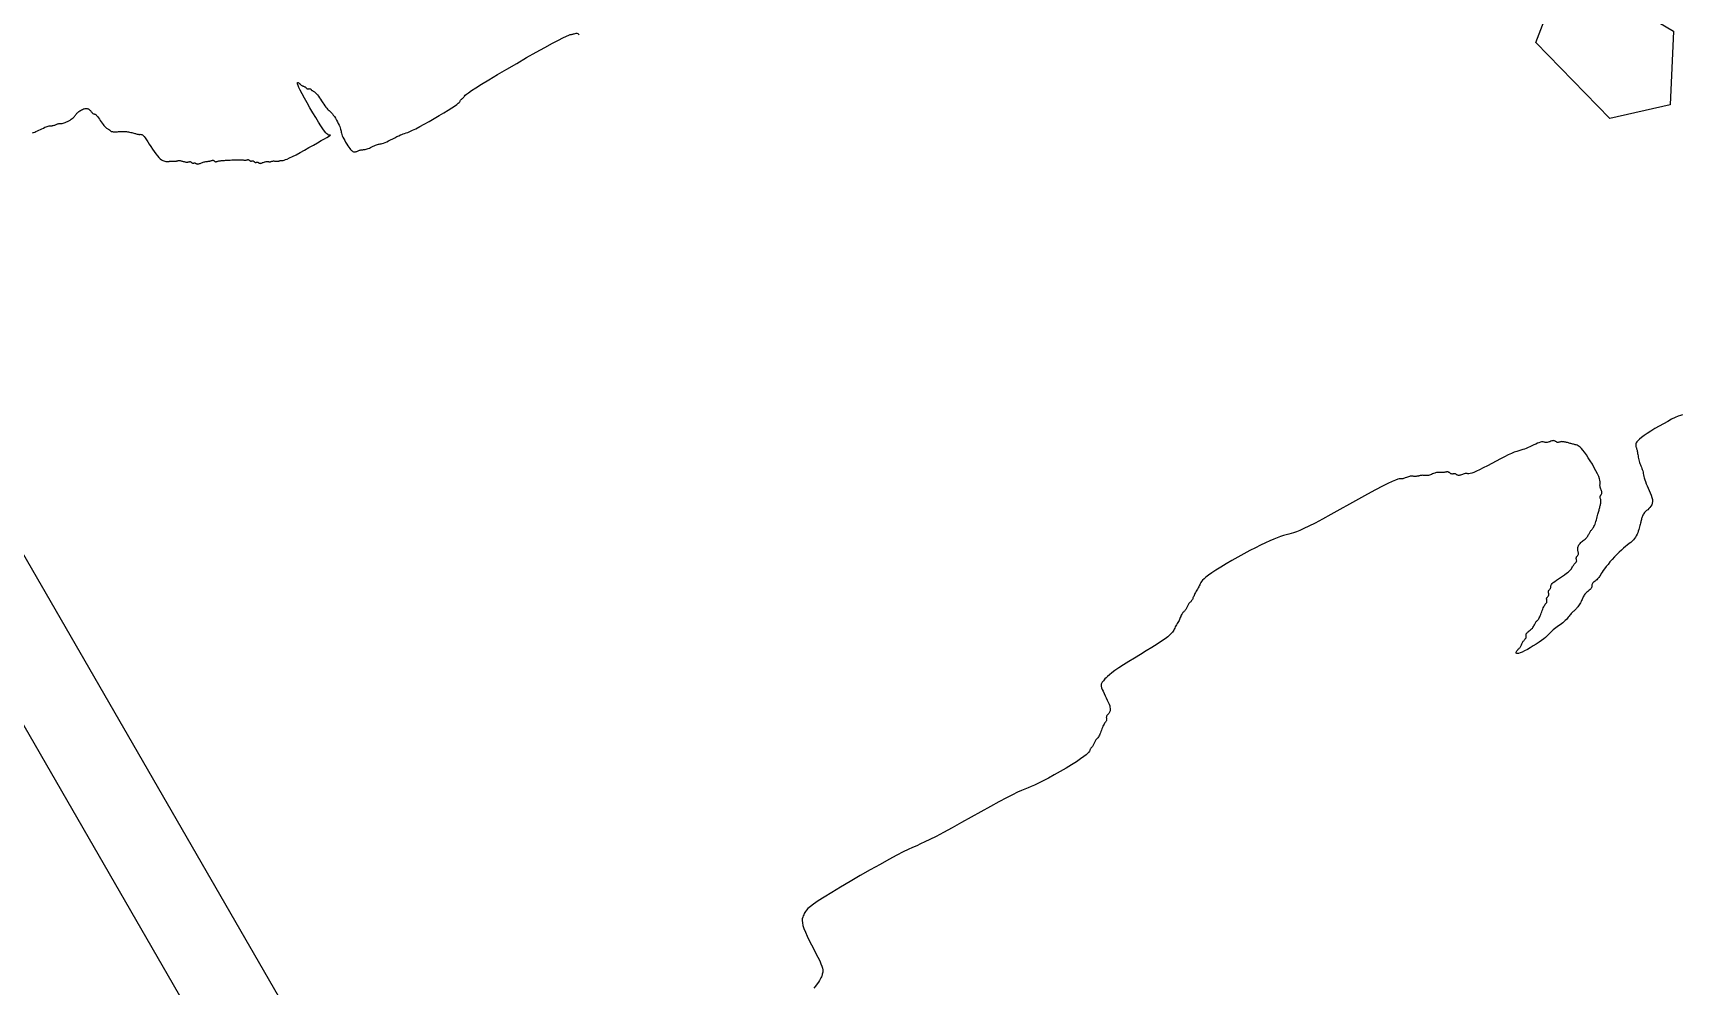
# Model space of a CAD drawing. Header units: metres. Extents: x 99558 to 100592, y 49739 to 50255.
# Drawn here: x 100016.514 to 100018.446, y 50076.11 to 50077.227 of the extents above; entities that cross this region are included whole.
import ezdxf

# ---------------------------------------------------------------- set-up
doc = ezdxf.new("R2010")
doc.units = ezdxf.units.M
doc.header["$MEASUREMENT"] = 0
doc.layers.add('Vegetation', color=100, linetype='Continuous')
doc.layers.add('Walkway', color=96, linetype='Continuous')

# ---------------------------------------------------------------- blocks, each defined once
blk = doc.blocks.new('TREE-01')
for points in [[(33.26, 72.01), (33.1, 72.05), (32.9, 72.08), (32.65, 72.11), (32.35, 72.13), (32, 72.14), (31.63, 72.15), (31.25, 72.16), (30.86, 72.15), (30.49, 72.14), (30.15, 72.13), (29.85, 72.11), (29.6, 72.08), (29.4, 72.05), (29.25, 72.01), (29.13, 71.97), (29.04, 71.92), (28.98, 71.87), (28.94, 71.82), (28.91, 71.77), (28.89, 71.72), (28.87, 71.67), (28.86, 71.62), (28.85, 71.57), (28.83, 71.51), (28.82, 71.45), (28.8, 71.38), (28.78, 71.31), (28.75, 71.23), (28.72, 71.15), (28.68, 71.06), (28.65, 70.97), (28.61, 70.87), (28.57, 70.77), (28.54, 70.67), (28.51, 70.57), (28.49, 70.47), (28.47, 70.37), (28.46, 70.27), (28.45, 70.17), (28.43, 70.07), (28.42, 69.97), (28.4, 69.87), (28.38, 69.77), (28.35, 69.67), (28.32, 69.57), (28.28, 69.46), (28.25, 69.35), (28.21, 69.23), (28.17, 69.09), (28.14, 68.94), (28.11, 68.77), (28.09, 68.59), (28.07, 68.4), (28.05, 68.19), (28.03, 67.99), (28, 67.8), (27.96, 67.61), (27.91, 67.45), (27.85, 67.31), (27.76, 67.2), (27.66, 67.11), (27.55, 67.05), (27.44, 67.01), (27.32, 66.98), (27.2, 66.95), (27.08, 66.93), (26.98, 66.91), (26.88, 66.88), (26.8, 66.85), (26.73, 66.81), (26.66, 66.77), (26.6, 66.72), (26.55, 66.67), (26.49, 66.63), (26.44, 66.58), (26.39, 66.53), (26.34, 66.47), (26.29, 66.42), (26.24, 66.37), (26.18, 66.31), (26.12, 66.25), (26.05, 66.18), (25.98, 66.11), (25.9, 66.03), (25.81, 65.95), (25.72, 65.87), (25.63, 65.78), (25.52, 65.7), (25.41, 65.63), (25.3, 65.56), (25.18, 65.51), (25.05, 65.46), (24.91, 65.43), (24.77, 65.4), (24.61, 65.38), (24.44, 65.35), (24.26, 65.32), (24.06, 65.29), (23.84, 65.24), (23.61, 65.19), (23.36, 65.12), (23.11, 65.05), (22.86, 64.97), (22.61, 64.89), (22.38, 64.8), (22.16, 64.72), (21.98, 64.64), (21.82, 64.57), (21.68, 64.51), (21.57, 64.45), (21.48, 64.39), (21.39, 64.35), (21.32, 64.31), (21.25, 64.27), (21.17, 64.24), (21.1, 64.22), (21.02, 64.2), (20.93, 64.19), (20.85, 64.18), (20.77, 64.16), (20.7, 64.15), (20.63, 64.13), (20.57, 64.11), (20.53, 64.08), (20.5, 64.05), (20.47, 64.01), (20.44, 63.98), (20.42, 63.94), (20.39, 63.9), (20.35, 63.87), (20.31, 63.84), (20.25, 63.82), (20.19, 63.8), (20.11, 63.79), (20.03, 63.78), (19.95, 63.76), (19.87, 63.75), (19.79, 63.73), (19.71, 63.71), (19.64, 63.68), (19.57, 63.65), (19.5, 63.61), (19.44, 63.57), (19.38, 63.52), (19.31, 63.48), (19.25, 63.43), (19.17, 63.38), (19.1, 63.33), (19.01, 63.28), (18.93, 63.23), (18.84, 63.18), (18.75, 63.14), (18.67, 63.1), (18.58, 63.07), (18.51, 63.04), (18.43, 63.02), (18.37, 63), (18.3, 62.99), (18.24, 62.98), (18.18, 62.96), (18.11, 62.95), (18.05, 62.93), (17.97, 62.91), (17.89, 62.88), (17.81, 62.85), (17.72, 62.81), (17.62, 62.78), (17.52, 62.74), (17.41, 62.7), (17.29, 62.67), (17.17, 62.64), (17.04, 62.62), (16.91, 62.6), (16.78, 62.59), (16.64, 62.58), (16.5, 62.56), (16.37, 62.55), (16.23, 62.53), (16.11, 62.51), (15.98, 62.48), (15.86, 62.45), (15.74, 62.41), (15.61, 62.38), (15.46, 62.34), (15.3, 62.3), (15.12, 62.27), (14.9, 62.24), (14.67, 62.22), (14.41, 62.21), (14.13, 62.2), (13.86, 62.19), (13.6, 62.2), (13.36, 62.21), (13.14, 62.22), (12.97, 62.24), (12.84, 62.27), (12.76, 62.3), (12.72, 62.34), (12.7, 62.38), (12.72, 62.41), (12.75, 62.45), (12.79, 62.48), (12.84, 62.51), (12.89, 62.53), (12.94, 62.55), (12.99, 62.56), (13.04, 62.58), (13.09, 62.59), (13.14, 62.6), (13.19, 62.62), (13.24, 62.64), (13.29, 62.67), (13.34, 62.7), (13.39, 62.74), (13.44, 62.78), (13.49, 62.81), (13.54, 62.85), (13.59, 62.88), (13.64, 62.91), (13.69, 62.93), (13.74, 62.95), (13.78, 62.96), (13.83, 62.98), (13.87, 62.99), (13.91, 63), (13.94, 63.02), (13.97, 63.04), (13.99, 63.07), (14.01, 63.1), (14.03, 63.14), (14.05, 63.18), (14.07, 63.21), (14.09, 63.25), (14.13, 63.28), (14.17, 63.31), (14.23, 63.33), (14.29, 63.35), (14.37, 63.36), (14.45, 63.38), (14.53, 63.39), (14.61, 63.4), (14.69, 63.42), (14.77, 63.44), (14.84, 63.47), (14.91, 63.5), (14.97, 63.54), (15.03, 63.58), (15.08, 63.61), (15.14, 63.65), (15.19, 63.68), (15.24, 63.71), (15.29, 63.73), (15.34, 63.75), (15.39, 63.77), (15.45, 63.78), (15.5, 63.81), (15.57, 63.83), (15.63, 63.87), (15.71, 63.91), (15.78, 63.97), (15.87, 64.03), (15.95, 64.1), (16.04, 64.18), (16.13, 64.25), (16.21, 64.32), (16.29, 64.39), (16.37, 64.44), (16.44, 64.49), (16.51, 64.52), (16.57, 64.55), (16.62, 64.57), (16.67, 64.59), (16.71, 64.6), (16.74, 64.62), (16.77, 64.64), (16.79, 64.67), (16.81, 64.7), (16.83, 64.74), (16.84, 64.78), (16.85, 64.81), (16.87, 64.85), (16.88, 64.88), (16.91, 64.91), (16.93, 64.93), (16.97, 64.95), (17, 64.96), (17.04, 64.98), (17.08, 64.99), (17.11, 65), (17.14, 65.02), (17.17, 65.04), (17.19, 65.07), (17.21, 65.1), (17.23, 65.14), (17.24, 65.18), (17.25, 65.21), (17.27, 65.25), (17.28, 65.28), (17.31, 65.31), (17.33, 65.33), (17.37, 65.35), (17.4, 65.36), (17.44, 65.38), (17.48, 65.39), (17.51, 65.4), (17.55, 65.42), (17.57, 65.44), (17.6, 65.47), (17.62, 65.5), (17.64, 65.54), (17.67, 65.58), (17.72, 65.61), (17.78, 65.65), (17.86, 65.68), (17.97, 65.71), (18.11, 65.73), (18.28, 65.75), (18.46, 65.76), (18.65, 65.78), (18.84, 65.79), (19.03, 65.8), (19.21, 65.82), (19.37, 65.84), (19.51, 65.87), (19.63, 65.9), (19.73, 65.94), (19.81, 65.98), (19.88, 66.01), (19.94, 66.05), (19.99, 66.08), (20.04, 66.11), (20.09, 66.13), (20.14, 66.15), (20.19, 66.16), (20.23, 66.18), (20.27, 66.19), (20.31, 66.2), (20.35, 66.22), (20.37, 66.24), (20.4, 66.27), (20.41, 66.3), (20.43, 66.34), (20.44, 66.38), (20.45, 66.41), (20.47, 66.45), (20.49, 66.48), (20.51, 66.51), (20.54, 66.53), (20.57, 66.55), (20.6, 66.56), (20.64, 66.58), (20.68, 66.59), (20.71, 66.6), (20.75, 66.62), (20.77, 66.64), (20.8, 66.67), (20.81, 66.7), (20.83, 66.74), (20.84, 66.78), (20.85, 66.83), (20.87, 66.88), (20.89, 66.93), (20.91, 66.98), (20.94, 67.03), (20.97, 67.07), (21.01, 67.12), (21.06, 67.17), (21.11, 67.21), (21.17, 67.25), (21.24, 67.28), (21.31, 67.31), (21.39, 67.33), (21.47, 67.35), (21.55, 67.36), (21.64, 67.38), (21.73, 67.39), (21.81, 67.4), (21.9, 67.42), (21.98, 67.44), (22.05, 67.47), (22.11, 67.5), (22.18, 67.54), (22.23, 67.57), (22.29, 67.61), (22.34, 67.65), (22.39, 67.68), (22.44, 67.71), (22.49, 67.73), (22.54, 67.75), (22.6, 67.77), (22.65, 67.78), (22.71, 67.8), (22.77, 67.83), (22.84, 67.86), (22.91, 67.91), (22.99, 67.96), (23.07, 68.03), (23.16, 68.1), (23.24, 68.18), (23.33, 68.27), (23.42, 68.35), (23.5, 68.43), (23.58, 68.51), (23.65, 68.58), (23.71, 68.65), (23.78, 68.71), (23.83, 68.77), (23.89, 68.82), (23.94, 68.87), (23.99, 68.92), (24.04, 68.97), (24.09, 69.02), (24.14, 69.07), (24.19, 69.12), (24.23, 69.17), (24.28, 69.22), (24.32, 69.27), (24.35, 69.32), (24.38, 69.37), (24.4, 69.42), (24.42, 69.47), (24.43, 69.52), (24.44, 69.57), (24.46, 69.61), (24.47, 69.65), (24.49, 69.68), (24.51, 69.71), (24.54, 69.73), (24.57, 69.75), (24.61, 69.77), (24.64, 69.78), (24.68, 69.8), (24.72, 69.83), (24.75, 69.86), (24.78, 69.91), (24.8, 69.96), (24.82, 70.03), (24.83, 70.1), (24.84, 70.17), (24.86, 70.25), (24.87, 70.32), (24.89, 70.39), (24.91, 70.44), (24.94, 70.49), (24.97, 70.53), (25.01, 70.57), (25.04, 70.62), (25.08, 70.7), (25.12, 70.8), (25.15, 70.93), (25.18, 71.11), (25.2, 71.33), (25.21, 71.59), (25.22, 71.88), (25.23, 72.18), (25.22, 72.49), (25.21, 72.78), (25.2, 73.06), (25.18, 73.31), (25.15, 73.51), (25.12, 73.68), (25.08, 73.81), (25.04, 73.91), (24.99, 74), (24.94, 74.07), (24.89, 74.12), (24.84, 74.17), (24.79, 74.22), (24.74, 74.27), (24.69, 74.32), (24.64, 74.37), (24.59, 74.42), (24.54, 74.47), (24.49, 74.52), (24.44, 74.57), (24.39, 74.62), (24.34, 74.67), (24.29, 74.72), (24.24, 74.76), (24.19, 74.81), (24.14, 74.84), (24.09, 74.88), (24.04, 74.91), (23.99, 74.93), (23.94, 74.95), (23.9, 74.96), (23.85, 74.97), (23.81, 74.99), (23.77, 75), (23.74, 75.02), (23.71, 75.04), (23.69, 75.07), (23.67, 75.1), (23.65, 75.14), (23.63, 75.17), (23.61, 75.21), (23.59, 75.25), (23.55, 75.28), (23.51, 75.31), (23.45, 75.33), (23.39, 75.35), (23.32, 75.36), (23.24, 75.37), (23.17, 75.39), (23.1, 75.4), (23.03, 75.42), (22.98, 75.44), (22.93, 75.47), (22.89, 75.5), (22.86, 75.54), (22.83, 75.57), (22.78, 75.61), (22.73, 75.65), (22.66, 75.68), (22.58, 75.71), (22.46, 75.73), (22.33, 75.75), (22.18, 75.76), (22.03, 75.77), (21.86, 75.79), (21.69, 75.8), (21.53, 75.82), (21.37, 75.84), (21.23, 75.87), (21.09, 75.9), (20.95, 75.94), (20.79, 75.97), (20.62, 76.01), (20.42, 76.05), (20.18, 76.08), (19.91, 76.11), (19.58, 76.13), (19.23, 76.15), (18.85, 76.16), (18.46, 76.17), (18.07, 76.19), (17.71, 76.2), (17.39, 76.22), (17.11, 76.24), (16.89, 76.27), (16.72, 76.3), (16.59, 76.33), (16.51, 76.37), (16.44, 76.41), (16.39, 76.45), (16.35, 76.48), (16.31, 76.51), (16.25, 76.53), (16.18, 76.55), (16.11, 76.56), (16.04, 76.57), (15.96, 76.58), (15.89, 76.6), (15.83, 76.62), (15.77, 76.64), (15.73, 76.67), (15.69, 76.7), (15.67, 76.73), (15.65, 76.77), (15.63, 76.81), (15.61, 76.84), (15.59, 76.88), (15.57, 76.91), (15.54, 76.93), (15.51, 76.94), (15.48, 76.96), (15.44, 76.97), (15.4, 76.98), (15.37, 77), (15.33, 77.02), (15.31, 77.04), (15.28, 77.07), (15.27, 77.1), (15.25, 77.13), (15.24, 77.17), (15.23, 77.21), (15.21, 77.24), (15.19, 77.28), (15.17, 77.31), (15.14, 77.33), (15.11, 77.34), (15.07, 77.36), (15.03, 77.37), (14.98, 77.38), (14.94, 77.4), (14.89, 77.42), (14.84, 77.44), (14.79, 77.47), (14.74, 77.5), (14.68, 77.53), (14.63, 77.57), (14.57, 77.61), (14.51, 77.64), (14.44, 77.68), (14.37, 77.71), (14.29, 77.73), (14.21, 77.74), (14.12, 77.76), (14.04, 77.77), (13.95, 77.78), (13.86, 77.8), (13.78, 77.82), (13.7, 77.84), (13.63, 77.87), (13.57, 77.9), (13.5, 77.93), (13.45, 77.97), (13.39, 78.01), (13.34, 78.04), (13.29, 78.08), (13.24, 78.1), (13.19, 78.13), (13.14, 78.14), (13.09, 78.16), (13.04, 78.17), (12.99, 78.18), (12.94, 78.2), (12.89, 78.22), (12.84, 78.24), (12.79, 78.27), (12.74, 78.3), (12.68, 78.33), (12.63, 78.37), (12.57, 78.41), (12.51, 78.44), (12.44, 78.48), (12.37, 78.5), (12.29, 78.53), (12.21, 78.54), (12.13, 78.56), (12.04, 78.57), (11.97, 78.58), (11.89, 78.6), (11.83, 78.62), (11.77, 78.64), (11.72, 78.67), (11.67, 78.7), (11.59, 78.73), (11.47, 78.77), (11.29, 78.81), (11.02, 78.84), (10.65, 78.88), (10.17, 78.9), (9.56, 78.93), (8.84, 78.94), (8.05, 78.96), (7.22, 78.97), (6.38, 78.98), (5.57, 79), (4.82, 79.02), (4.17, 79.04), (3.62, 79.07), (3.19, 79.1), (2.84, 79.14), (2.56, 79.18), (2.34, 79.22), (2.14, 79.27), (1.96, 79.32), (1.76, 79.37), (1.55, 79.42), (1.31, 79.47), (1.04, 79.52), (0.74, 79.56), (0.4, 79.6), (0.03, 79.64), (-0.38, 79.68), (-0.84, 79.7), (-1.33, 79.73), (-1.86, 79.74), (-2.39, 79.75), (-2.93, 79.75), (-3.45, 79.75), (-3.94, 79.74), (-4.39, 79.73), (-4.77, 79.7), (-5.09, 79.68), (-5.34, 79.64), (-5.53, 79.6), (-5.68, 79.56), (-5.8, 79.52), (-5.89, 79.47), (-5.97, 79.42), (-6.04, 79.37), (-6.12, 79.32), (-6.2, 79.27), (-6.29, 79.22), (-6.37, 79.17), (-6.46, 79.12), (-6.55, 79.07), (-6.63, 79.02), (-6.71, 78.97), (-6.78, 78.92), (-6.85, 78.87), (-6.91, 78.82), (-6.97, 78.78), (-7.02, 78.74), (-7.07, 78.7), (-7.12, 78.67), (-7.17, 78.64), (-7.22, 78.62), (-7.27, 78.6), (-7.32, 78.58), (-7.37, 78.57), (-7.42, 78.56), (-7.47, 78.54), (-7.52, 78.53), (-7.57, 78.5), (-7.62, 78.48), (-7.67, 78.44), (-7.72, 78.41), (-7.77, 78.37), (-7.82, 78.33), (-7.87, 78.3), (-7.92, 78.27), (-7.97, 78.24), (-8.02, 78.22), (-8.07, 78.2), (-8.12, 78.18), (-8.17, 78.17), (-8.22, 78.16), (-8.27, 78.14), (-8.32, 78.13), (-8.37, 78.1), (-8.42, 78.08), (-8.48, 78.04), (-8.53, 78.01), (-8.58, 77.96), (-8.64, 77.92), (-8.7, 77.87), (-8.77, 77.82), (-8.84, 77.77), (-8.92, 77.72), (-9, 77.67), (-9.09, 77.62), (-9.17, 77.57), (-9.26, 77.52), (-9.35, 77.47), (-9.43, 77.42), (-9.51, 77.37), (-9.58, 77.32), (-9.66, 77.27), (-9.75, 77.23), (-9.88, 77.18), (-10.03, 77.14), (-10.24, 77.1), (-10.51, 77.07), (-10.84, 77.04), (-11.26, 77.02), (-11.73, 77), (-12.25, 76.98), (-12.79, 76.97), (-13.33, 76.96), (-13.85, 76.94), (-14.34, 76.93), (-14.78, 76.91), (-15.14, 76.88), (-15.44, 76.84), (-15.68, 76.81), (-15.87, 76.77), (-16.02, 76.73), (-16.14, 76.7), (-16.23, 76.67), (-16.31, 76.64), (-16.38, 76.62), (-16.45, 76.6), (-16.51, 76.57), (-16.56, 76.54), (-16.61, 76.49), (-16.65, 76.43), (-16.68, 76.35), (-16.71, 76.24), (-16.73, 76.1), (-16.75, 75.94), (-16.77, 75.76), (-16.78, 75.56), (-16.79, 75.37), (-16.81, 75.18), (-16.82, 75), (-16.85, 74.84), (-16.87, 74.7), (-16.91, 74.59), (-16.95, 74.49), (-16.99, 74.41), (-17.03, 74.35), (-17.08, 74.31), (-17.13, 74.27), (-17.18, 74.24), (-17.23, 74.22), (-17.28, 74.2), (-17.33, 74.19), (-17.37, 74.17), (-17.41, 74.16), (-17.45, 74.15), (-17.48, 74.13), (-17.51, 74.11), (-17.53, 74.08), (-17.55, 74.05), (-17.57, 74.01), (-17.58, 73.97), (-17.59, 73.94), (-17.61, 73.9), (-17.62, 73.87), (-17.65, 73.84), (-17.67, 73.82), (-17.71, 73.8), (-17.75, 73.78), (-17.8, 73.76), (-17.85, 73.74), (-17.91, 73.72), (-17.97, 73.68), (-18.05, 73.64), (-18.12, 73.58), (-18.21, 73.52), (-18.29, 73.45), (-18.38, 73.37), (-18.47, 73.3), (-18.55, 73.23), (-18.64, 73.16), (-18.71, 73.11), (-18.79, 73.06), (-18.85, 73.03), (-18.91, 73), (-18.97, 72.98), (-19.03, 72.96), (-19.08, 72.95), (-19.13, 72.93), (-19.18, 72.91), (-19.23, 72.88), (-19.28, 72.85), (-19.33, 72.81), (-19.38, 72.77), (-19.43, 72.74), (-19.48, 72.7), (-19.53, 72.67), (-19.58, 72.64), (-19.63, 72.62), (-19.68, 72.6), (-19.73, 72.59), (-19.77, 72.57), (-19.81, 72.56), (-19.85, 72.55), (-19.89, 72.53), (-19.91, 72.51), (-19.94, 72.48), (-19.97, 72.45), (-20.01, 72.41), (-20.09, 72.37), (-20.21, 72.34), (-20.37, 72.3), (-20.61, 72.27), (-20.91, 72.24), (-21.31, 72.22), (-21.76, 72.2), (-22.26, 72.19), (-22.79, 72.19), (-23.32, 72.19), (-23.83, 72.2), (-24.3, 72.22), (-24.72, 72.24), (-25.06, 72.27), (-25.34, 72.3), (-25.6, 72.34), (-25.86, 72.37), (-26.15, 72.41), (-26.49, 72.45), (-26.92, 72.48), (-27.45, 72.51), (-28.11, 72.53), (-28.88, 72.55), (-29.72, 72.56), (-30.59, 72.57), (-31.46, 72.59), (-32.29, 72.6), (-33.06, 72.62), (-33.72, 72.64), (-34.26, 72.67), (-34.69, 72.7), (-35.06, 72.74), (-35.4, 72.77), (-35.74, 72.81), (-36.11, 72.85), (-36.56, 72.88), (-37.12, 72.91), (-37.81, 72.93), (-38.61, 72.94), (-39.48, 72.95), (-40.39, 72.96), (-41.3, 72.95), (-42.17, 72.94), (-42.97, 72.93), (-43.66, 72.91), (-44.22, 72.88), (-44.65, 72.85), (-44.97, 72.81), (-45.21, 72.77), (-45.38, 72.72), (-45.5, 72.67), (-45.59, 72.62), (-45.66, 72.57), (-45.74, 72.52), (-45.82, 72.46), (-45.9, 72.39), (-45.99, 72.3), (-46.07, 72.18), (-46.14, 72.02), (-46.21, 71.82), (-46.26, 71.57), (-46.31, 71.27), (-46.34, 70.93), (-46.37, 70.56), (-46.39, 70.17), (-46.4, 69.79), (-46.42, 69.42), (-46.44, 69.08), (-46.46, 68.77), (-46.49, 68.53), (-46.52, 68.33), (-46.56, 68.17), (-46.6, 68.05), (-46.65, 67.96), (-46.7, 67.88), (-46.75, 67.83), (-46.8, 67.77), (-46.85, 67.72), (-46.9, 67.67), (-46.96, 67.62), (-47.04, 67.57), (-47.13, 67.51), (-47.24, 67.45), (-47.37, 67.38), (-47.53, 67.31), (-47.72, 67.23), (-47.93, 67.15)], [(-55.99, -46.46), (-55.87, -46.49), (-55.73, -46.52), (-55.57, -46.54), (-55.39, -46.56), (-55.2, -46.58), (-55, -46.59), (-54.8, -46.6), (-54.61, -46.62), (-54.43, -46.63), (-54.27, -46.66), (-54.13, -46.68), (-54.01, -46.72), (-53.91, -46.75), (-53.82, -46.79), (-53.75, -46.83), (-53.68, -46.86), (-53.6, -46.89), (-53.53, -46.92), (-53.45, -46.94), (-53.37, -46.96), (-53.29, -46.98), (-53.2, -46.99), (-53.11, -47), (-53.03, -47.02), (-52.94, -47.03), (-52.87, -47.06), (-52.79, -47.08), (-52.72, -47.12), (-52.65, -47.15), (-52.58, -47.19), (-52.5, -47.23), (-52.42, -47.26), (-52.31, -47.29), (-52.2, -47.32), (-52.06, -47.34), (-51.92, -47.36), (-51.76, -47.37), (-51.6, -47.37), (-51.44, -47.37), (-51.28, -47.36), (-51.13, -47.34), (-51, -47.32), (-50.88, -47.29), (-50.78, -47.26), (-50.69, -47.23), (-50.61, -47.19), (-50.53, -47.15), (-50.44, -47.12), (-50.36, -47.08), (-50.26, -47.06), (-50.16, -47.03), (-50.04, -47.02), (-49.92, -47.01), (-49.8, -47.01), (-49.67, -47.01), (-49.55, -47.02), (-49.44, -47.03), (-49.33, -47.06), (-49.24, -47.08), (-49.15, -47.12), (-49.08, -47.16), (-49.02, -47.21), (-48.97, -47.26), (-48.93, -47.32), (-48.89, -47.38), (-48.86, -47.46), (-48.84, -47.53), (-48.82, -47.61), (-48.81, -47.7), (-48.8, -47.78), (-48.78, -47.86), (-48.77, -47.93), (-48.75, -48), (-48.73, -48.06), (-48.7, -48.1), (-48.67, -48.14), (-48.63, -48.17), (-48.6, -48.21), (-48.56, -48.26), (-48.52, -48.33), (-48.49, -48.41), (-48.46, -48.52), (-48.44, -48.66), (-48.42, -48.82), (-48.41, -49.01), (-48.4, -49.2), (-48.38, -49.39), (-48.37, -49.58), (-48.35, -49.76), (-48.33, -49.92), (-48.3, -50.06), (-48.27, -50.18), (-48.23, -50.27), (-48.2, -50.35), (-48.16, -50.42), (-48.12, -50.48), (-48.09, -50.54), (-48.06, -50.59), (-48.04, -50.64), (-48.02, -50.69), (-48.01, -50.74), (-47.99, -50.79), (-47.97, -50.84), (-47.94, -50.89), (-47.91, -50.94), (-47.86, -50.99), (-47.81, -51.04), (-47.74, -51.09), (-47.66, -51.14), (-47.58, -51.19), (-47.49, -51.24), (-47.39, -51.29), (-47.3, -51.34), (-47.2, -51.39), (-47.1, -51.44), (-47, -51.49), (-46.9, -51.54), (-46.8, -51.6), (-46.7, -51.65), (-46.6, -51.72), (-46.5, -51.78), (-46.4, -51.85), (-46.3, -51.93), (-46.2, -52.01), (-46.1, -52.1), (-46, -52.19), (-45.91, -52.27), (-45.82, -52.36), (-45.74, -52.44), (-45.66, -52.52), (-45.59, -52.59), (-45.52, -52.66), (-45.46, -52.72), (-45.4, -52.77), (-45.35, -52.82), (-45.3, -52.86), (-45.24, -52.89), (-45.19, -52.92), (-45.14, -52.94), (-45.1, -52.97), (-45.05, -53), (-45, -53.05), (-44.96, -53.13), (-44.92, -53.24), (-44.89, -53.39), (-44.86, -53.59), (-44.84, -53.84), (-44.82, -54.13), (-44.8, -54.46), (-44.79, -54.8), (-44.77, -55.15), (-44.74, -55.5), (-44.71, -55.82), (-44.66, -56.12), (-44.61, -56.37), (-44.54, -56.59), (-44.47, -56.76), (-44.39, -56.91), (-44.3, -57.03), (-44.22, -57.12), (-44.14, -57.2), (-44.06, -57.25), (-43.99, -57.3), (-43.92, -57.33), (-43.86, -57.36), (-43.8, -57.38), (-43.75, -57.39), (-43.69, -57.41), (-43.64, -57.43), (-43.59, -57.45), (-43.54, -57.48), (-43.49, -57.51), (-43.44, -57.55), (-43.39, -57.59), (-43.34, -57.62), (-43.29, -57.66), (-43.24, -57.69), (-43.19, -57.72), (-43.14, -57.74), (-43.09, -57.76), (-43.04, -57.77), (-42.99, -57.79), (-42.94, -57.8), (-42.89, -57.81), (-42.84, -57.83), (-42.79, -57.85), (-42.74, -57.88), (-42.69, -57.91), (-42.64, -57.95), (-42.59, -57.99), (-42.54, -58.04), (-42.49, -58.09), (-42.44, -58.14), (-42.39, -58.19), (-42.34, -58.24), (-42.29, -58.28), (-42.24, -58.33), (-42.19, -58.38), (-42.14, -58.42), (-42.09, -58.46), (-42.04, -58.49), (-41.99, -58.52), (-41.94, -58.54), (-41.89, -58.56), (-41.85, -58.57), (-41.8, -58.59), (-41.76, -58.6), (-41.72, -58.61), (-41.69, -58.63), (-41.66, -58.65), (-41.64, -58.68), (-41.62, -58.71), (-41.61, -58.75), (-41.59, -58.79), (-41.58, -58.82), (-41.57, -58.86), (-41.55, -58.89), (-41.53, -58.92), (-41.5, -58.94), (-41.47, -58.96), (-41.43, -58.97), (-41.39, -58.99), (-41.36, -59), (-41.32, -59.01), (-41.29, -59.03), (-41.26, -59.05), (-41.24, -59.08), (-41.22, -59.11), (-41.2, -59.15), (-41.18, -59.19), (-41.16, -59.22), (-41.14, -59.26), (-41.1, -59.29), (-41.06, -59.32), (-41, -59.34), (-40.94, -59.36), (-40.86, -59.37), (-40.78, -59.39), (-40.69, -59.4), (-40.59, -59.41), (-40.49, -59.43), (-40.39, -59.45), (-40.29, -59.48), (-40.19, -59.51), (-40.1, -59.55), (-40, -59.59), (-39.91, -59.62), (-39.82, -59.66), (-39.74, -59.69), (-39.66, -59.72), (-39.59, -59.74), (-39.52, -59.76), (-39.46, -59.77), (-39.41, -59.78), (-39.36, -59.8), (-39.32, -59.81), (-39.29, -59.83), (-39.26, -59.85), (-39.24, -59.88), (-39.22, -59.91), (-39.2, -59.95), (-39.19, -59.98), (-39.18, -60.02), (-39.16, -60.06), (-39.15, -60.09), (-39.12, -60.12), (-39.1, -60.14), (-39.06, -60.16), (-39.02, -60.17), (-38.97, -60.18), (-38.92, -60.2), (-38.86, -60.21), (-38.8, -60.23), (-38.72, -60.25), (-38.65, -60.28), (-38.56, -60.31), (-38.47, -60.35), (-38.37, -60.4), (-38.25, -60.45), (-38.13, -60.51), (-38, -60.58), (-37.86, -60.65), (-37.7, -60.73), (-37.54, -60.81), (-37.37, -60.9), (-37.2, -60.98), (-37.03, -61.07), (-36.87, -61.16), (-36.72, -61.24), (-36.59, -61.32), (-36.47, -61.39), (-36.37, -61.46), (-36.29, -61.51), (-36.21, -61.57), (-36.15, -61.61), (-36.09, -61.66), (-36.04, -61.69), (-35.99, -61.72), (-35.94, -61.74), (-35.89, -61.76), (-35.84, -61.77), (-35.8, -61.78), (-35.76, -61.8), (-35.72, -61.81), (-35.68, -61.83), (-35.66, -61.85), (-35.63, -61.88), (-35.62, -61.91), (-35.6, -61.95), (-35.59, -61.98), (-35.58, -62.02), (-35.56, -62.06), (-35.54, -62.09), (-35.52, -62.12), (-35.49, -62.14), (-35.46, -62.16), (-35.43, -62.17), (-35.39, -62.18), (-35.35, -62.2), (-35.32, -62.21), (-35.28, -62.23), (-35.26, -62.25), (-35.23, -62.28), (-35.22, -62.31), (-35.2, -62.35), (-35.19, -62.38), (-35.18, -62.42), (-35.16, -62.46), (-35.14, -62.49), (-35.12, -62.52), (-35.09, -62.54), (-35.06, -62.56), (-35.03, -62.57), (-34.99, -62.58), (-34.95, -62.6), (-34.92, -62.61), (-34.88, -62.63), (-34.86, -62.65), (-34.83, -62.68), (-34.81, -62.71), (-34.8, -62.75), (-34.78, -62.78), (-34.76, -62.82), (-34.73, -62.86), (-34.7, -62.89), (-34.66, -62.92), (-34.6, -62.94), (-34.53, -62.96), (-34.46, -62.97), (-34.38, -62.98), (-34.3, -63), (-34.21, -63.01), (-34.13, -63.03), (-34.06, -63.05), (-33.98, -63.08), (-33.92, -63.11), (-33.85, -63.15), (-33.8, -63.18), (-33.74, -63.22), (-33.69, -63.26), (-33.64, -63.29), (-33.59, -63.32), (-33.54, -63.34), (-33.49, -63.36), (-33.44, -63.37), (-33.39, -63.38), (-33.34, -63.4), (-33.29, -63.41), (-33.24, -63.43), (-33.19, -63.45), (-33.14, -63.48), (-33.09, -63.51), (-33.04, -63.55), (-32.99, -63.58), (-32.94, -63.62), (-32.89, -63.66), (-32.84, -63.69), (-32.79, -63.72), (-32.74, -63.74), (-32.69, -63.76), (-32.64, -63.77), (-32.59, -63.78), (-32.54, -63.8), (-32.49, -63.81), (-32.44, -63.83), (-32.39, -63.85), (-32.34, -63.88), (-32.27, -63.91), (-32.18, -63.95), (-32.06, -63.98), (-31.89, -64.02), (-31.67, -64.06), (-31.37, -64.09), (-30.99, -64.12), (-30.52, -64.14), (-29.98, -64.16), (-29.4, -64.17), (-28.8, -64.18), (-28.21, -64.18), (-27.65, -64.18), (-27.14, -64.18), (-26.72, -64.18), (-26.39, -64.18), (-26.16, -64.18), (-26.01, -64.18), (-25.93, -64.18), (-25.89, -64.17), (-25.9, -64.16), (-25.94, -64.14), (-25.98, -64.12), (-26.03, -64.09), (-26.08, -64.04), (-26.13, -63.96), (-26.18, -63.83), (-26.22, -63.65), (-26.26, -63.4), (-26.29, -63.07), (-26.32, -62.65), (-26.34, -62.13), (-26.36, -61.53), (-26.36, -60.87), (-26.37, -60.2), (-26.36, -59.53), (-26.36, -58.9), (-26.34, -58.33), (-26.32, -57.85), (-26.29, -57.48), (-26.26, -57.22), (-26.22, -57.05), (-26.18, -56.94), (-26.15, -56.9), (-26.11, -56.91), (-26.08, -56.94), (-26.05, -56.99), (-26.03, -57.04), (-26.01, -57.09), (-26, -57.14), (-25.98, -57.19), (-25.97, -57.24), (-25.96, -57.29), (-25.94, -57.34), (-25.92, -57.39), (-25.89, -57.44), (-25.86, -57.49), (-25.82, -57.54), (-25.78, -57.59), (-25.75, -57.64), (-25.71, -57.69), (-25.68, -57.74), (-25.65, -57.79), (-25.63, -57.84), (-25.61, -57.88), (-25.6, -57.93), (-25.58, -57.98), (-25.57, -58.02), (-25.56, -58.06), (-25.54, -58.09), (-25.52, -58.12), (-25.49, -58.14), (-25.46, -58.16), (-25.42, -58.17), (-25.38, -58.19), (-25.35, -58.2), (-25.31, -58.21), (-25.28, -58.23), (-25.25, -58.25), (-25.23, -58.28), (-25.21, -58.31), (-25.2, -58.35), (-25.18, -58.39), (-25.17, -58.44), (-25.16, -58.49), (-25.14, -58.54), (-25.12, -58.59), (-25.09, -58.64), (-25.06, -58.69), (-25.02, -58.75), (-24.98, -58.83), (-24.95, -58.92), (-24.91, -59.03), (-24.88, -59.16), (-24.85, -59.32), (-24.83, -59.51), (-24.81, -59.72), (-24.8, -59.95), (-24.78, -60.18), (-24.77, -60.42), (-24.76, -60.65), (-24.74, -60.86), (-24.72, -61.05), (-24.69, -61.21), (-24.66, -61.35), (-24.62, -61.47), (-24.58, -61.58), (-24.55, -61.7), (-24.51, -61.82), (-24.48, -61.96), (-24.45, -62.12), (-24.43, -62.31), (-24.41, -62.52), (-24.4, -62.75), (-24.4, -62.98), (-24.4, -63.22), (-24.41, -63.45), (-24.43, -63.66), (-24.45, -63.85), (-24.48, -64.01), (-24.51, -64.15), (-24.55, -64.27), (-24.58, -64.38), (-24.62, -64.5), (-24.66, -64.62), (-24.69, -64.76), (-24.72, -64.92), (-24.74, -65.11), (-24.75, -65.32), (-24.76, -65.55), (-24.77, -65.78), (-24.76, -66.02), (-24.75, -66.25), (-24.74, -66.46), (-24.72, -66.65), (-24.69, -66.81), (-24.65, -66.94), (-24.61, -67.05), (-24.57, -67.13), (-24.51, -67.2), (-24.45, -67.25), (-24.39, -67.29), (-24.32, -67.32), (-24.24, -67.34), (-24.16, -67.36), (-24.07, -67.37), (-23.98, -67.38), (-23.9, -67.4), (-23.81, -67.41), (-23.73, -67.43), (-23.65, -67.45), (-23.58, -67.48), (-23.51, -67.51), (-23.44, -67.55), (-23.37, -67.58), (-23.29, -67.62), (-23.2, -67.66), (-23.1, -67.69), (-22.98, -67.72), (-22.85, -67.74), (-22.7, -67.76), (-22.54, -67.77), (-22.38, -67.78), (-22.22, -67.8), (-22.06, -67.81), (-21.92, -67.83), (-21.78, -67.85), (-21.66, -67.88), (-21.56, -67.91), (-21.46, -67.95), (-21.36, -67.98), (-21.24, -68.02), (-21.12, -68.06), (-20.96, -68.09), (-20.78, -68.12), (-20.56, -68.14), (-20.32, -68.16), (-20.05, -68.17), (-19.78, -68.18), (-19.51, -68.2), (-19.24, -68.21), (-19, -68.23), (-18.78, -68.25), (-18.6, -68.28), (-18.43, -68.31), (-18.27, -68.35), (-18.09, -68.38), (-17.87, -68.42), (-17.61, -68.46), (-17.27, -68.49), (-16.85, -68.52), (-16.32, -68.54), (-15.72, -68.55), (-15.06, -68.56), (-14.39, -68.57), (-13.71, -68.56), (-13.07, -68.55), (-12.48, -68.54), (-11.98, -68.52), (-11.58, -68.49), (-11.28, -68.46), (-11.06, -68.42), (-10.91, -68.38), (-10.81, -68.35), (-10.74, -68.31), (-10.69, -68.28), (-10.64, -68.25), (-10.59, -68.23), (-10.52, -68.21), (-10.45, -68.2), (-10.38, -68.18), (-10.3, -68.17), (-10.23, -68.16), (-10.16, -68.14), (-10.11, -68.12), (-10.06, -68.09), (-9.99, -68.06), (-9.88, -68.02), (-9.69, -67.98), (-9.4, -67.95), (-8.96, -67.91), (-8.37, -67.88), (-7.57, -67.85), (-6.57, -67.83), (-5.4, -67.81), (-4.11, -67.8), (-2.77, -67.8), (-1.43, -67.8), (-0.15, -67.81), (1.03, -67.83), (2.03, -67.85), (2.82, -67.88), (3.42, -67.91), (3.86, -67.95), (4.16, -67.98), (4.35, -68.02), (4.48, -68.06), (4.56, -68.09), (4.63, -68.12), (4.72, -68.14), (4.81, -68.16), (4.91, -68.19), (5.01, -68.22), (5.1, -68.28), (5.17, -68.35), (5.22, -68.45), (5.23, -68.58)]]:
    blk.add_lwpolyline(points)
blk = doc.blocks.new('L', base_point=(1.36831, 0.59127))
for p, q in [((1.28092, 0.65005), (1.31174, 0.67502)), ((1.31174, 0.67502), (1.34186, 0.62127)), ((1.29372, 0.59983), (1.28092, 0.65005)), ((1.34186, 0.62127), (1.32249, 0.59089)), ((1.32249, 0.59089), (1.29372, 0.59983)), ((1.27528, 0.56678), (1.30611, 0.59174)), ((1.30611, 0.59174), (1.33623, 0.538)), ((1.28809, 0.51656), (1.27528, 0.56678)), ((1.33698, 0.48912), (1.35572, 0.54781)), ((1.35572, 0.54781), (1.39115, 0.55437)), ((1.39115, 0.55437), (1.40424, 0.52724)), ((1.33623, 0.538), (1.31685, 0.50762)), ((1.40424, 0.52724), (1.37627, 0.48362)), ((1.31685, 0.50762), (1.28809, 0.51656)), ((1.37627, 0.48362), (1.33698, 0.48912))]:
    blk.add_line(p, q)
blk = doc.blocks.new('TREE-11')
at = {"layer": 'Vegetation', "xscale": 120, "yscale": 120, "zscale": 120}
blk.add_blockref('L', (-52.088, -10.714), dxfattribs=at)

msp = doc.modelspace()

# ---------------------------------------------------------------- linework, layer by layer
at = {"layer": 'Walkway'}
for points in [[(100039.3324, 50038.8744), (100041.9304, 50040.3744, 0.414214), (100042.2965, 50041.7404), (100019.5465, 50081.1445, 0.414214), (100018.1804, 50081.5106), (100015.5824, 50080.0106, 0.414214), (100015.2163, 50078.6445), (100037.9663, 50039.2404, 0.414214)], [(100039.2824, 50038.961), (100041.8804, 50040.461, 0.414214), (100042.2099, 50041.6904), (100019.4599, 50081.0945, 0.414214), (100018.2304, 50081.424), (100015.6324, 50079.924, 0.414214), (100015.3029, 50078.6945), (100038.0529, 50039.2904, 0.414214)]]:
    msp.add_lwpolyline(points, format="xyb", close=True, dxfattribs=at)

# ---------------------------------------------------------------- block references
at = {"layer": 'Vegetation', "color": 0, "rotation": 30.00000000000242}
for name, p, xscale, yscale, zscale in [('TREE-11', (100019.235, 50078.0844), 0.02, 0.02, 0.02), ('TREE-01', (100016.7665, 50077.7921), 0.01, 0.01, 0.01), ('TREE-01', (100018.5559, 50075.5943), 0.015, 0.015, 0.015)]:
    msp.add_blockref(name, p, dxfattribs=dict(at, xscale=xscale, yscale=yscale, zscale=zscale))

doc.saveas('drawing.dxf')
